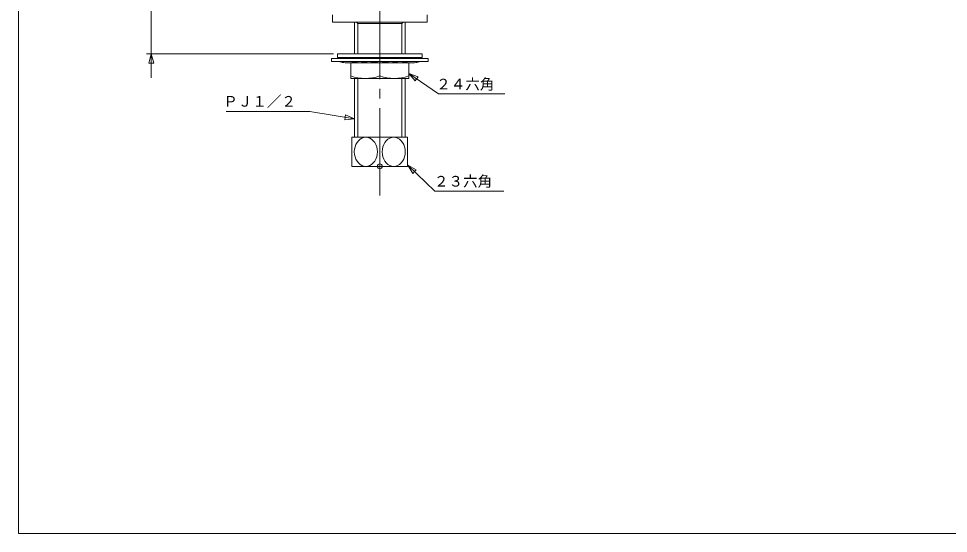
# Model space of a CAD drawing. Units: millimetres, scale not verified. Extents: x -373 to 395, y -278 to 275.
# Drawn here: x -373 to 11, y -278 to -65.4 of the extents above; entities that cross this region are included whole.
import ezdxf
from ezdxf.enums import TextEntityAlignment as Align

# ---------------------------------------------------------------- set-up
doc = ezdxf.new("R2010")
doc.units = ezdxf.units.MM
doc.header["$LTSCALE"] = 4
doc.header["$PDMODE"] = 32
doc.header["$PDSIZE"] = 2
doc.linetypes.add('USER2', pattern=[12, 9, -1, 1, -1])
for name, color, linetype, lineweight in [('0-1_1', 7, 'Continuous', 18), ('0-2_2', 7, 'Continuous', 18), ('0-3_3', 7, 'Continuous', 18)]:
    doc.layers.add(name, color=color, linetype=linetype, lineweight=lineweight)
doc.styles.add('ＭＳ ゴシック', font='')
doc.styles.get('ＭＳ ゴシック').set_extended_font_data('MS Gothic')

msp = doc.modelspace()

# ---------------------------------------------------------------- linework, layer by layer
at = {"layer": '0-1_1'}
msp.add_lwpolyline([(-373.022, 275.029), (-373.022, -277.972), (394.982, -277.972), (394.982, 275.029)], dxfattribs=at)
at = {"layer": '0-2_2', "linetype": 'USER2'}
msp.add_line((-223.852, 137.554), (-223.852, -141.45), dxfattribs=at)
at = {"layer": '0-2_2'}
for p, q in [((-243.352, -63.946), (-243.352, -66.946)), ((-234.329, -79.946), (-234.329, -66.946)), ((-232.952, -67.446), (-233.452, -66.946)), ((-214.752, -67.446), (-232.952, -67.446)), ((-232.952, -79.946), (-232.952, -67.446)), ((-214.752, -67.446), (-214.252, -66.946)), ((-214.752, -79.946), (-214.752, -67.446)), ((-213.374, -79.946), (-213.374, -66.946)), ((-241.352, -79.946), (-206.352, -79.946)), ((-241.352, -81.446), (-241.352, -79.946)), ((-206.352, -81.446), (-206.352, -79.946)), ((-243.852, -83.145), (-223.852, -83.145)), ((-241.352, -81.446), (-206.352, -81.446)), ((-238.172, -81.445), (-236.102, -81.445)), ((-209.532, -83.645), (-238.172, -83.645)), ((-235.852, -90.145), (-235.852, -83.645)), ((-203.852, -81.945), (-223.852, -81.945)), ((-203.852, -83.145), (-223.852, -83.145)), ((-223.852, -89.135), (-223.852, -83.645)), ((-211.852, -90.145), (-211.852, -83.643)), ((-209.532, -81.445), (-211.602, -81.445)), ((-203.852, -83.145), (-203.852, -81.945)), ((-235.852, -90.145), (-223.852, -90.145)), ((-234.329, -114.446), (-234.329, -90.145)), ((-232.952, -114.446), (-232.952, -90.145)), ((-211.852, -90.145), (-223.852, -90.145)), ((-214.752, -114.446), (-214.752, -90.145)), ((-213.374, -114.446), (-213.374, -90.145)), ((-212.352, -114.446), (-235.352, -114.446)), ((-235.352, -126.446), (-235.352, -114.446)), ((-212.352, -126.446), (-212.352, -114.446)), ((-212.352, -126.446), (-235.352, -126.446))]:
    msp.add_line(p, q, dxfattribs=at)
for points in [[(-204.352, -63.946), (-204.352, -66.946), (-243.352, -66.946)], [(-243.852, -83.145), (-243.852, -81.945), (-223.852, -81.945)]]:
    msp.add_lwpolyline(points, dxfattribs=at)
for points in [[(-229.602, -114.446), (-230.43, -114.537), (-231.233, -114.808), (-231.986, -115.25), (-232.667, -115.85), (-233.254, -116.589), (-233.731, -117.446), (-234.082, -118.394), (-234.297, -119.404), (-234.37, -120.446), (-234.297, -121.488), (-234.082, -122.498), (-233.731, -123.446), (-233.254, -124.302), (-232.667, -125.042), (-231.986, -125.642), (-231.233, -126.084), (-230.43, -126.355), (-229.602, -126.446), (-228.774, -126.355), (-227.971, -126.084), (-227.218, -125.642), (-226.537, -125.042), (-225.949, -124.302), (-225.473, -123.446), (-225.121, -122.498), (-224.906, -121.488), (-224.834, -120.446), (-224.906, -119.404), (-225.121, -118.394), (-225.473, -117.446), (-225.949, -116.589), (-226.537, -115.85), (-227.218, -115.25), (-227.971, -114.808), (-228.774, -114.537)], [(-218.102, -114.446), (-218.93, -114.537), (-219.733, -114.808), (-220.486, -115.25), (-221.167, -115.85), (-221.754, -116.589), (-222.231, -117.446), (-222.582, -118.394), (-222.797, -119.404), (-222.87, -120.446), (-222.797, -121.488), (-222.582, -122.498), (-222.231, -123.446), (-221.754, -124.302), (-221.167, -125.042), (-220.486, -125.642), (-219.733, -126.084), (-218.93, -126.355), (-218.102, -126.446), (-217.274, -126.355), (-216.471, -126.084), (-215.718, -125.642), (-215.037, -125.042), (-214.45, -124.302), (-213.973, -123.446), (-213.622, -122.498), (-213.406, -121.488), (-213.334, -120.446), (-213.406, -119.404), (-213.622, -118.394), (-213.973, -117.446), (-214.45, -116.589), (-215.037, -115.85), (-215.718, -115.25), (-216.471, -114.808), (-217.274, -114.537)]]:
    msp.add_lwpolyline(points, close=True, dxfattribs=at)
for centre, radius, start, end in [((-240.57, -80.945), 1, 270, 293.55646), ((-240.57, -84.145), 1, 66.44354, 90), ((-238.172, -86.445), 5, 90, 113.55646), ((-238.172, -78.645), 5, 246.44354, 270), ((-232.102, -97.695), 16.25, 82.93029, 104.25003), ((-236.102, -97.695), 16.25, 82.93029, 90), ((-232.102, -67.396), 16.25, 255.74997, 277.06971), ((-236.102, -67.396), 16.25, 270, 277.06971), ((-228.102, -97.695), 16.25, 82.48596, 104.25003), ((-228.102, -67.396), 16.25, 255.74997, 277.51405), ((-223.852, -97.695), 16.25, 90, 104.25003), ((-223.852, -67.396), 16.25, 255.74997, 270), ((-223.852, -97.695), 16.25, 75.74997, 90), ((-223.852, -67.396), 16.25, 270, 284.25003), ((-219.602, -97.695), 16.25, 75.74997, 97.51404), ((-219.602, -67.396), 16.25, 262.48595, 284.25003), ((-215.602, -97.695), 16.25, 75.74997, 97.06971), ((-215.602, -67.396), 16.25, 262.93029, 284.25003), ((-211.602, -97.695), 16.25, 90, 97.06971), ((-211.602, -67.396), 16.25, 262.93029, 270), ((-209.532, -86.445), 5, 66.44354, 90), ((-209.532, -78.645), 5, 270, 293.55646), ((-207.134, -80.945), 1, 246.44354, 270), ((-207.134, -84.145), 1, 90, 113.55646), ((-229.852, -71.819), 18.326, 250.88958, 289.11042), ((-217.852, -71.819), 18.326, 250.88958, 289.11042)]:
    msp.add_arc(centre, radius, start, end, dxfattribs=at)
msp.add_point((-223.852, -126.446), dxfattribs=at)
at = {"layer": '0-3_3'}
for p, q in [((-318.209, -89.946), (-318.209, 20.646)), ((-243.007, -79.946), (-320.209, -79.946)), ((-318.209, -79.946), (-319.245, -83.809)), ((-318.209, -79.946), (-317.174, -83.809)), ((-319.245, -83.809), (-317.174, -83.809))]:
    msp.add_line(p, q, dxfattribs=at)
for points in [[(-211.834, -88.105), (-199.625, -96.559), (-172.155, -96.559)], [(-234.329, -106.816), (-252.789, -103.769), (-287.343, -103.769)], [(-212.328, -125.918), (-201.078, -136.726), (-172.562, -136.726)]]:
    msp.add_lwpolyline(points, dxfattribs=at)
for points in [[(-208.657, -90.304), (-208.068, -89.453), (-211.834, -88.105), (-209.247, -91.156)], [(-238.142, -106.187), (-238.31, -107.208), (-234.329, -106.816), (-237.973, -105.165)], [(-209.541, -128.595), (-208.824, -127.848), (-212.328, -125.918), (-210.259, -129.341)]]:
    msp.add_lwpolyline(points, close=True, dxfattribs=at)

# ---------------------------------------------------------------- texts
at = {"layer": '0-3_3', "style": 'ＭＳ ゴシック'}
for s, p in [('２４六角', (-200.539, -96.021)), ('ＰＪ１／２', (-288.498, -103.128)), ('２３六角', (-201.469, -136.113))]:
    msp.add_text(s, height=4.399, dxfattribs=at).set_placement(p, align=Align.BOTTOM_LEFT)

doc.saveas('drawing.dxf')
